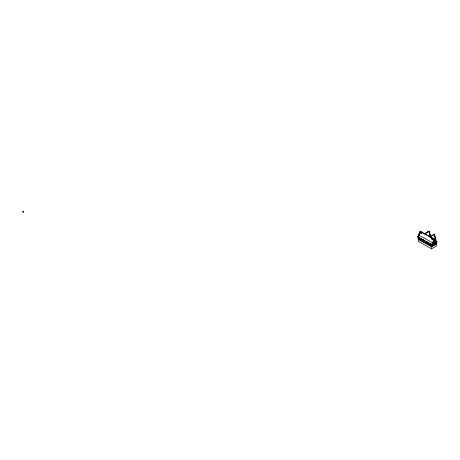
<?xml version="1.0" encoding="UTF-8"?>
<svg xmlns="http://www.w3.org/2000/svg" width="460" height="460" viewBox="0 0 460 460"><rect width="100%" height="100%" fill="white"/><g stroke="black" fill="none" stroke-linecap="round" stroke-linejoin="round"><path stroke-width="0.69" d="M23.121 211.836L23.132 212.261L23.046 211.68A8.355 3.829 68.6 0 1 23.057 211.491L23.253 211.87M23.195 211.548L23.109 212.209M23.012 211.433L23.052 211.491M434.619 239.988L433.929 240.689L434.142 239.798L434.619 239.988L435.861 239.286L434.332 234.209L430.019 236.699L430.019 237.038L434.332 234.548L435.861 239.286M420.296 232.921L420.52 232.409M420.032 232.622L420.233 232.237M424.655 233.726L429.077 231.173L424.712 233.933L429.077 231.173L430.606 236.256L429.019 231.317M435.137 240.971L437 241.862L434.493 239.171L420.181 231.248L417.674 236.957L431.986 244.881L432.285 244.484M420.181 231.426L417.674 236.957M435.459 240.54L435.039 240.31L436.281 241.592L436.264 246.077L431.687 248.814L418.428 241.471L418.428 236.986L420.722 231.725L420.44 231.552L419.434 233.887L419.716 234.054M428.818 231.662L428.818 231.322L430.106 236.101L429.812 236.273M430.019 237.038L430.019 236.699M434.24 240.982L433.107 241.471L431.791 244.386L431.693 246.692L418.22 239.234L418.324 236.929L418.22 239.234M434.493 239.171L431.986 244.881M432.084 243.846L432.503 244.076L434.493 239.349L420.722 231.725L418.347 236.94L419.595 233.985M433.987 240.051C434.918 238.953 434.378 241.373 433.883 240.396M419.393 237.86L419.784 238.073L419.393 237.86L419.365 238.82L419.761 239.033L419.784 238.073M421.009 238.734L420.98 239.689L420.589 239.482C420.503 237.86 421.498 239.263 419.784 238.073M420.589 239.482L419.784 239.016M423.74 240.269C424.442 242.035 422.188 240.747 422.941 239.804C422.113 239.66 425.109 240.195 423.769 241.189L424.16 241.402L424.16 240.459M427.305 243.167L426.086 242.506L426.086 241.563L427.305 242.224L427.305 243.167L427.305 242.224M426.086 242.506L425.695 242.293M430.1 244.726L428.852 244.082C428.266 242.058 431.376 244.059 430.071 244.743L430.491 244.939L430.491 243.995M429.243 244.294L429.272 243.334L428.852 243.139M432.526 245.088L433.303 244.611L433.274 243.65L433.671 243.443L432.13 244.358L432.159 245.318L432.526 244.145L432.159 244.375M434.493 242.926L434.89 242.713L434.522 243.88L434.522 242.943M434.861 242.702L436.034 242.012L436.034 242.955L434.89 243.656M433.642 243.426L433.671 244.386L433.303 244.611M431.693 244.45L431.687 248.814M431.687 246.571L436.471 243.829L436.471 241.586L432.36 244.041L436.281 241.592L436.367 243.892L431.791 246.629L418.324 239.171M421.314 232.277L421.831 232.277L421.573 233.519L421.314 232.277L421.831 232.277M421.469 232.277L421.469 233.369L421.676 232.277M429.381 236.819L430.485 236.181M431.934 238.268L432.452 238.268L431.934 238.268L431.934 239.367L432.452 239.367M432.193 238.211L432.193 239.424M432.308 238.487L432.825 238.487L432.567 239.729L432.308 238.487L432.825 238.487M432.567 238.429L432.567 239.729M435.361 239.137L435.447 238.556M434.907 239.395L435.62 238.987M434.51 239.93L435.741 239.217M23.195 211.6L23.057 211.692M436.034 242.012L436.034 242.955M435.637 242.219L435.666 243.179M426.086 241.563L425.667 241.368L425.667 242.311M422.941 240.741L422.522 240.545L422.544 239.591M435.131 240.683L437 241.718M435.131 240.827L437 241.862M433.107 241.471L433.527 241.701M419.227 235.376L432.998 243.001M418.22 236.992L417.904 236.549M417.674 236.814L431.986 244.737M436.776 241.874L434.493 239.349M420.181 231.248L420.957 232.208M430.042 235.733L430.221 236.164M434.073 234.698L435.189 238.705M435.068 239.303L435.068 240.453M434.073 240.89L434.073 243.012M432.193 238.125L432.193 239.51M421.573 232.127L421.573 233.519M434.24 239.211L433.274 241.563L435.206 240.402L434.24 239.211M426.914 242.012L426.886 242.972L426.914 242.012"/></g></svg>
